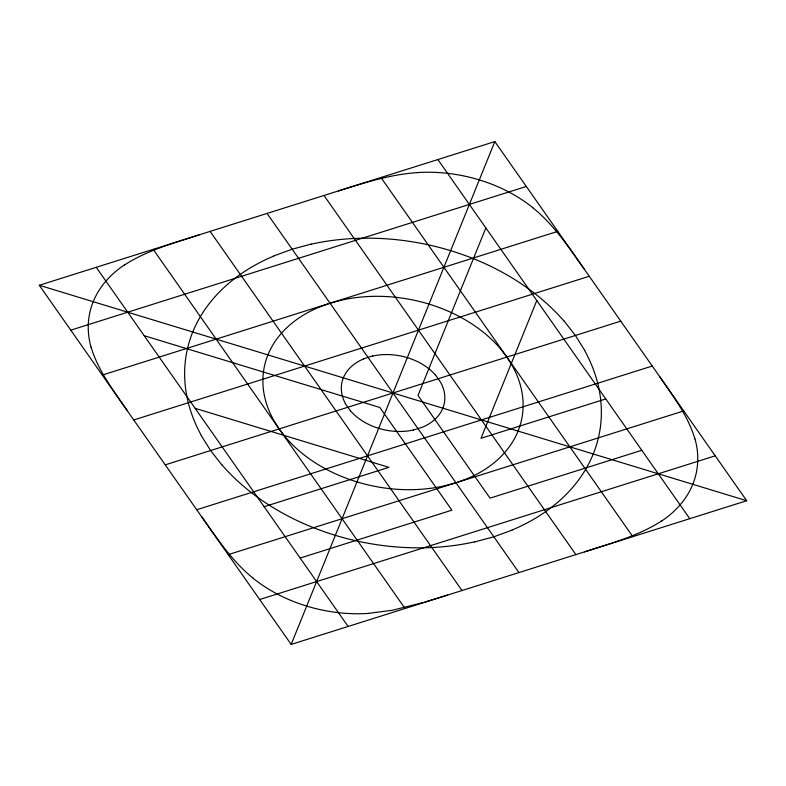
<?xml version="1.0" encoding="UTF-8"?>
<svg xmlns="http://www.w3.org/2000/svg" width="786" height="786" viewBox="0 0 786 786"><rect width="100%" height="100%" fill="white"/><g stroke="black" fill="none" stroke-linecap="round" stroke-linejoin="round"><path stroke-width="1.18" d="M291.174 644.422L494.826 141.578L746.7 500.721L291.174 644.422L39.3 285.279L494.826 141.578M485.856 227.94L418.014 395.456L490.042 498.147L641.789 450.28M536.789 300.557L481.003 438.293L605.77 398.934M124.296 265.118C147.1 250.262 173.696 243.218 199.29 234.808M661.704 520.882C638.261 536.131 610.85 543.185 584.578 551.87M274.019 255.823L292.146 249.201L311.315 244.063M363.397 358.878L372.682 355.95M511.981 530.177L493.854 536.799L474.685 541.937M70.789 330.169L526.306 186.469M102.268 375.069L557.795 231.359M133.758 419.96L589.274 276.259M165.237 464.85L620.763 321.15M196.726 509.741L652.242 366.04M264.135 506.705L388.903 467.346L195.144 408.337M228.205 554.641L683.732 410.931M300.144 558.06L451.891 510.183L379.864 407.492L144.211 335.72M259.694 599.531L715.211 455.831M338.402 190.929C364.242 182.912 390.278 174.325 417.464 172.635M447.598 595.071L424.98 602.017M422.956 602.616L392.45 610.241L368.536 613.365M413.318 430.05L422.603 427.122A52.23 37.826 11.2 0 0 440.681 382.428L435.572 375.099M39.3 285.279L746.7 500.721M532.8 207.759C553.983 224.747 569.025 247.698 584.597 269.588M253.2 578.241C232.076 561.302 217.054 538.43 201.53 516.598M564.132 321.061L575.391 335.465L584.755 350.458M350.428 410.901L345.29 403.582M221.868 464.939L210.609 450.535L201.245 435.542M659.542 376.455C673.003 396.203 688.064 415.656 694.903 438.893M437.881 159.538L689.764 518.681M380.945 177.498L632.818 536.642M323.999 195.468L575.883 554.611M267.063 213.428L518.937 572.572M210.117 231.389L462.001 590.532M153.182 249.359L405.055 608.502M96.236 267.319L348.119 626.462M127.106 410.479C113.449 390.416 98.053 370.717 91.097 347.107M512.727 366.443L506.882 357.07L499.857 348.08A131.095 94.939 11.2 0 0 342.028 300.055L330.032 303.209L318.713 307.355A131.095 94.939 11.2 0 0 273.341 419.547M273.273 419.557L279.118 428.93L286.143 437.92A131.095 94.939 11.2 0 0 443.972 485.945L455.968 482.791L467.287 478.645A131.095 94.939 11.2 0 0 512.659 366.453M368.555 613.424A128.884 93.338 11.2 0 1 253.141 578.28M91.019 347.107A128.884 93.338 11.2 0 1 124.237 265.069M417.445 172.576A128.884 93.338 11.2 0 1 532.859 207.72M694.981 438.893A128.884 93.338 11.2 0 1 661.763 520.931M413.407 430.001A52.23 37.826 11.2 0 1 350.546 410.862M345.467 403.621A52.23 37.826 11.2 0 1 363.564 358.937M372.741 356.048A52.23 37.826 11.2 0 1 435.601 375.187M201.354 435.513A209.96 152.042 11.2 0 1 274.088 255.912M311.364 244.151A209.96 152.042 11.2 0 1 564.034 321.101M584.646 350.487A209.96 152.042 11.2 0 1 511.912 530.088M474.636 541.849A209.96 152.042 11.2 0 1 221.966 464.899"/></g></svg>
